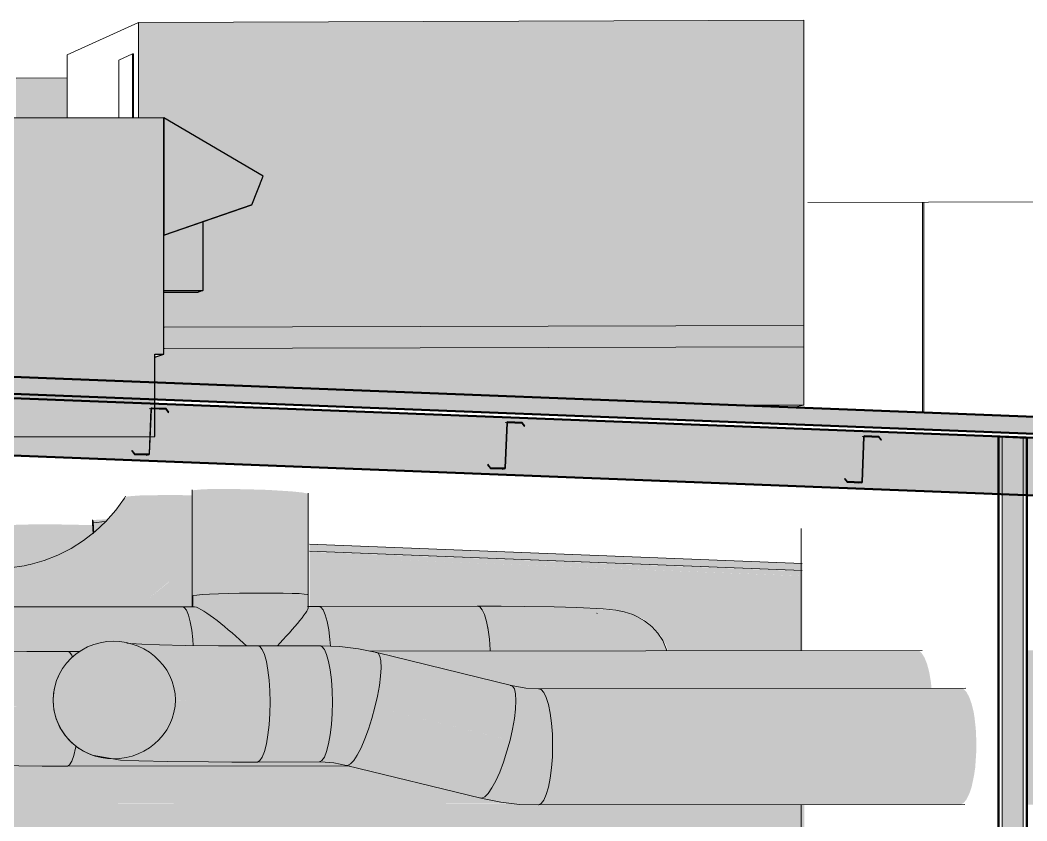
# Model space of a CAD drawing. Header units: inches. Extents: x 27328 to 52026, y -4075 to 4147.
# Drawn here: x 49625.7209 to 49625.8321, y 60.0234 to 60.1118 of the extents above; entities that cross this region are included whole.
import ezdxf

# ---------------------------------------------------------------- set-up
doc = ezdxf.new("R2010")
doc.units = ezdxf.units.IN
doc.header["$MEASUREMENT"] = 0
for name, color, linetype, lineweight in [('A-CLNG', 13, 'Continuous', 9), ('A-ROOF', 132, 'Continuous', 9), ('A-WALL', 113, 'Continuous', 9), ('A-WALL-PATT', 111, 'Continuous', 9), ('I-WALL', 2, 'Continuous', 9), ('L-SITE-WALL', 31, 'Continuous', 9), ('M-EQPM', 50, 'Continuous', 9), ('M-HVAC-DUCT', 70, 'Continuous', 9), ('S-BEAM', 12, 'Continuous', 9)]:
    doc.layers.add(name, color=color, linetype=linetype, lineweight=lineweight)

# ---------------------------------------------------------------- blocks, each defined once
blk = doc.blocks.new('FP_175-mezzanine - perspective')
at = {"layer": 'A-WALL-PATT'}
for p, q in [((23036.18493, 60.09168), (23036.18493, 60.06859)), ((23036.18506, 60.09168), (23036.18506, 60.06859))]:
    blk.add_line(p, q, dxfattribs=at)

msp = doc.modelspace()

# ---------------------------------------------------------------- hatches: boundary and pattern name
at = {"layer": 'A-CLNG', "lineweight": 13}
msp.add_hatch(color=256, dxfattribs=at).paths.add_polyline_path([(49625.95797, 60.05439), (49625.95797, 60.06078), (49625.6769, 60.07172), (49625.6769, 60.0654), (49625.95381, 60.05456)], flags=0)
at = {"layer": 'A-ROOF', "lineweight": 13}
msp.add_hatch(color=256, dxfattribs=at).paths.add_polyline_path([(49625.99744, 60.05971), (49625.99744, 60.0616), (49625.6769, 60.07406), (49625.6769, 60.07219), (49625.96253, 60.06107)], flags=0)
at = {"layer": 'I-WALL'}
msp.add_hatch(color=256, dxfattribs=at).paths.add_polyline_path([(49625.83171, 59.96092), (49625.83171, 60.06569), (49625.8294, 60.06578), (49625.8294, 59.96093)], flags=0)
at = {"layer": 'M-EQPM'}
for points in [[(49625.73685, 60.07553), (49625.80748, 60.07571), (49625.80748, 60.11179), (49625.73396, 60.11151), (49625.73396, 60.10103), (49625.73685, 60.10104), (49625.74783, 60.09456), (49625.74655, 60.0914), (49625.74114, 60.0895), (49625.74114, 60.08195), (49625.7406, 60.08178), (49625.73685, 60.08176), (49625.73685, 60.0794)], [(49625.73332, 60.10102), (49625.7334, 60.10104), (49625.7334, 60.10805), (49625.73332, 60.10805), (49625.73332, 60.10104)], [(49625.72044, 60.10101), (49625.72612, 60.10103), (49625.72612, 60.1054), (49625.72044, 60.10538), (49625.72044, 60.10107)], [(49625.70034, 60.06571), (49625.73576, 60.06579), (49625.73576, 60.07488), (49625.73678, 60.07488), (49625.73678, 60.10101), (49625.69931, 60.10088), (49625.69931, 60.08589), (49625.69866, 60.08589), (49625.69866, 60.07811), (49625.69931, 60.07811), (49625.69931, 60.07479), (49625.70034, 60.07479), (49625.70034, 60.0709)], [(49625.73678, 60.08805), (49625.74648, 60.09138), (49625.74776, 60.09454), (49625.73678, 60.10101)], [(49625.7368, 60.08193), (49625.74109, 60.08194), (49625.74109, 60.08951), (49625.7368, 60.08803), (49625.7368, 60.0859)], [(49625.80091, 60.06925), (49625.80748, 60.06927), (49625.80748, 60.07807), (49625.73685, 60.07789), (49625.73684, 60.0749), (49625.73582, 60.07459), (49625.73582, 60.07178), (49625.79679, 60.06941)]]:
    msp.add_hatch(color=256, dxfattribs=at).paths.add_polyline_path(points, flags=0)
at = {"layer": 'M-HVAC-DUCT'}
for points in [[(49625.71949, 60.04698), (49625.73367, 60.04701), (49625.73507, 60.04791), (49625.73742, 60.04984), (49625.73914, 60.05155), (49625.7399, 60.05248), (49625.73989, 60.05932), (49625.73681, 60.05934), (49625.73408, 60.05929), (49625.73301, 60.05921), (49625.73259, 60.05916), (49625.73177, 60.05795), (49625.73028, 60.05626), (49625.72854, 60.05475), (49625.72669, 60.05352), (49625.72466, 60.05253), (49625.72251, 60.0518), (49625.72029, 60.05136), (49625.71803, 60.05121), (49625.71832, 60.05114), (49625.7186, 60.05082), (49625.71889, 60.05012), (49625.7191, 60.04943), (49625.71932, 60.04829), (49625.71948, 60.04701)], [(49625.73117, 60.05727), (49625.73177, 60.05795), (49625.73252, 60.0591), (49625.73245, 60.05906), (49625.73223, 60.0587), (49625.73136, 60.05753)], [(49625.73989, 60.0482), (49625.74002, 60.04825), (49625.74002, 60.05987), (49625.73988, 60.05981), (49625.73989, 60.04969)], [(49625.74002, 60.04825), (49625.741, 60.04835), (49625.74279, 60.04843), (49625.74639, 60.04851), (49625.74765, 60.04851), (49625.74765, 60.05993), (49625.74439, 60.06001), (49625.7422, 60.06001), (49625.741, 60.05997), (49625.74002, 60.05987), (49625.74002, 60.04969)], [(49625.75273, 60.04832), (49625.75273, 60.05944), (49625.75263, 60.05951), (49625.75207, 60.05962), (49625.75093, 60.05974), (49625.74838, 60.0599), (49625.74765, 60.05993), (49625.74765, 60.04851), (49625.75097, 60.04847), (49625.75229, 60.04841), (49625.75273, 60.04832)], [(49625.71465, 60.05122), (49625.71841, 60.05124), (49625.72053, 60.05141), (49625.72271, 60.05186), (49625.7249, 60.05262), (49625.72678, 60.05354), (49625.72884, 60.05495), (49625.72897, 60.05506), (49625.72891, 60.05601), (49625.7262, 60.05608), (49625.72326, 60.05611), (49625.7207, 60.05607), (49625.71971, 60.056), (49625.71933, 60.05595), (49625.71856, 60.05481), (49625.71715, 60.05321), (49625.71554, 60.05181), (49625.71466, 60.05123)], [(49625.7289, 60.05622), (49625.72902, 60.05627), (49625.72902, 60.05656), (49625.7289, 60.05651), (49625.7289, 60.05627)], [(49625.72895, 60.05506), (49625.72908, 60.05516), (49625.72902, 60.05627), (49625.7289, 60.05622), (49625.72895, 60.05523)], [(49625.72902, 60.05627), (49625.72936, 60.05632), (49625.73049, 60.05644), (49625.73068, 60.05668), (49625.72925, 60.0566), (49625.72902, 60.05656), (49625.72902, 60.05627)], [(49625.72908, 60.05516), (49625.73046, 60.05641), (49625.72925, 60.05631), (49625.72902, 60.05627), (49625.72907, 60.05523)], [(49625.73366, 60.047), (49625.7399, 60.04701), (49625.73989, 60.05247), (49625.73914, 60.05155), (49625.7372, 60.04962), (49625.73507, 60.04791), (49625.73367, 60.04701)], [(49625.74001, 60.047), (49625.74002, 60.04704), (49625.74001, 60.04825), (49625.73989, 60.0482), (49625.73989, 60.047), (49625.73993, 60.047)], [(49625.74717, 60.04269), (49625.74765, 60.0427), (49625.74765, 60.04851), (49625.74391, 60.04846), (49625.74099, 60.04835), (49625.74002, 60.04825), (49625.74005, 60.04701), (49625.74029, 60.04697), (49625.7404, 60.04693), (49625.74087, 60.0467), (49625.74152, 60.04629), (49625.74265, 60.04547), (49625.74392, 60.04443), (49625.74557, 60.04298), (49625.74589, 60.04269), (49625.7471, 60.04269)], [(49625.74765, 60.04269), (49625.74931, 60.0427), (49625.75064, 60.04412), (49625.75181, 60.04548), (49625.75243, 60.04631), (49625.75267, 60.04672), (49625.75273, 60.04697), (49625.75273, 60.04832), (49625.75262, 60.04837), (49625.75226, 60.04841), (49625.75093, 60.04847), (49625.74879, 60.04851), (49625.74765, 60.04851), (49625.74765, 60.0427)], [(49625.70382, 60.04095), (49625.70593, 60.04096), (49625.70661, 60.0415), (49625.70842, 60.04235), (49625.7095, 60.04262), (49625.712, 60.04307), (49625.71302, 60.04317), (49625.71431, 60.04305), (49625.71552, 60.04268), (49625.71662, 60.04214), (49625.72041, 60.04208), (49625.72614, 60.04205), (49625.72751, 60.04205), (49625.72797, 60.04233), (49625.72859, 60.04264), (49625.72924, 60.04288), (49625.72991, 60.04305), (49625.7306, 60.04316), (49625.73133, 60.0432), (49625.73199, 60.04316), (49625.73374, 60.04291), (49625.73658, 60.0428), (49625.74001, 60.04273), (49625.73997, 60.04337), (49625.73985, 60.04443), (49625.73966, 60.04544), (49625.73949, 60.04609), (49625.73926, 60.04662), (49625.73902, 60.04693), (49625.73876, 60.04701), (49625.7027, 60.04695), (49625.70292, 60.04688), (49625.70313, 60.04657), (49625.70332, 60.04604), (49625.70349, 60.0453), (49625.70363, 60.04438), (49625.70373, 60.04332), (49625.7038, 60.04217), (49625.70381, 60.04119)], [(49625.75953, 60.0421), (49625.77283, 60.04215), (49625.77279, 60.04271), (49625.77274, 60.04341), (49625.77261, 60.04448), (49625.77241, 60.04544), (49625.7722, 60.04614), (49625.77194, 60.04667), (49625.77167, 60.04698), (49625.77138, 60.04705), (49625.75386, 60.04702), (49625.75411, 60.04695), (49625.75437, 60.04665), (49625.75461, 60.04611), (49625.75482, 60.04537), (49625.755, 60.04445), (49625.75512, 60.04339), (49625.75521, 60.04265), (49625.75611, 60.04262), (49625.75828, 60.04235), (49625.75929, 60.04215)], [(49625.77283, 60.04212), (49625.79232, 60.04215), (49625.79211, 60.04277), (49625.79154, 60.0438), (49625.79065, 60.04486), (49625.78972, 60.04557), (49625.78861, 60.04611), (49625.78789, 60.04637), (49625.78739, 60.04649), (49625.78443, 60.04679), (49625.78261, 60.04689), (49625.77936, 60.04699), (49625.77499, 60.04704), (49625.77138, 60.04705), (49625.77167, 60.04698), (49625.77194, 60.04667), (49625.7722, 60.04613), (49625.77242, 60.04539), (49625.77261, 60.04447), (49625.77274, 60.04341), (49625.77283, 60.04215)], [(49625.73122, 60.03021), (49625.73192, 60.03024), (49625.73261, 60.03035), (49625.73344, 60.03058), (49625.73394, 60.03076), (49625.73457, 60.03106), (49625.73517, 60.03143), (49625.73572, 60.03185), (49625.73623, 60.03232), (49625.73669, 60.03285), (49625.73709, 60.03342), (49625.73742, 60.03403), (49625.73769, 60.03467), (49625.73788, 60.03533), (49625.738, 60.03601), (49625.73803, 60.03694), (49625.738, 60.0374), (49625.7378, 60.03836), (49625.73769, 60.03875), (49625.73742, 60.03938), (49625.73709, 60.03999), (49625.73669, 60.04056), (49625.73612, 60.04118), (49625.73562, 60.04163), (49625.73517, 60.04198), (49625.73457, 60.04234), (49625.73394, 60.04264), (49625.73328, 60.04288), (49625.73261, 60.04305), (49625.73192, 60.04315), (49625.73122, 60.04319), (49625.73048, 60.04315), (49625.72974, 60.04303), (49625.72903, 60.04283), (49625.72834, 60.04256), (49625.72769, 60.04221), (49625.72689, 60.04163), (49625.7264, 60.04118), (49625.72601, 60.04077), (49625.72558, 60.04017), (49625.72521, 60.03953), (49625.72492, 60.03885), (49625.72471, 60.03815), (49625.72458, 60.03742), (49625.72454, 60.03669), (49625.72458, 60.036), (49625.72471, 60.03524), (49625.72487, 60.03466), (49625.72512, 60.03403), (49625.72545, 60.03342), (49625.72596, 60.03269), (49625.72627, 60.03232), (49625.72689, 60.03175), (49625.72731, 60.03142), (49625.7279, 60.03105), (49625.72852, 60.03075), (49625.72917, 60.03051), (49625.72984, 60.03034), (49625.73053, 60.03024)], [(49625.74851, 60.03646), (49625.74848, 60.03772), (49625.7484, 60.03892), (49625.74827, 60.04002), (49625.74804, 60.04118), (49625.74788, 60.04173), (49625.74764, 60.04229), (49625.74735, 60.04261), (49625.74712, 60.04268), (49625.74089, 60.04271), (49625.7358, 60.04282), (49625.73312, 60.04294), (49625.73294, 60.04297), (49625.73344, 60.04282), (49625.73394, 60.04264), (49625.73457, 60.04234), (49625.73517, 60.04198), (49625.73572, 60.04156), (49625.73634, 60.04095), (49625.73685, 60.04033), (49625.73709, 60.03999), (49625.73742, 60.03938), (49625.73769, 60.03875), (49625.73792, 60.03788), (49625.738, 60.0374), (49625.73804, 60.03671), (49625.73878, 60.03663), (49625.74026, 60.03656), (49625.74303, 60.03649), (49625.74848, 60.03646)], [(49625.74851, 60.03646), (49625.75539, 60.03647), (49625.75536, 60.03772), (49625.75527, 60.03898), (49625.75515, 60.04002), (49625.75491, 60.04118), (49625.75475, 60.04173), (49625.75451, 60.04229), (49625.75424, 60.04261), (49625.75396, 60.04269), (49625.74712, 60.04268), (49625.74739, 60.0426), (49625.74765, 60.04228), (49625.74789, 60.04172), (49625.7481, 60.04096), (49625.74827, 60.04001), (49625.7484, 60.03891), (49625.74848, 60.03772), (49625.7485, 60.03694)], [(49625.76009, 60.03591), (49625.76037, 60.03713), (49625.76058, 60.03829), (49625.76072, 60.03935), (49625.76077, 60.04027), (49625.76071, 60.04119), (49625.76064, 60.04156), (49625.76045, 60.04187), (49625.7602, 60.04195), (49625.75814, 60.04236), (49625.75606, 60.04261), (49625.75396, 60.04269), (49625.75424, 60.04261), (49625.75451, 60.04229), (49625.75475, 60.04173), (49625.75497, 60.04097), (49625.75515, 60.04002), (49625.75528, 60.03892), (49625.75536, 60.03772), (49625.75539, 60.03647), (49625.75776, 60.03633), (49625.75964, 60.03599)], [(49625.72463, 60.03592), (49625.72461, 60.03601), (49625.72459, 60.03694), (49625.72463, 60.03747), (49625.72475, 60.03816), (49625.72507, 60.03912), (49625.7253, 60.03962), (49625.72574, 60.04035), (49625.72606, 60.04077), (49625.72669, 60.04142), (49625.72656, 60.0417), (49625.72636, 60.04197), (49625.72612, 60.04205), (49625.71946, 60.04208), (49625.71656, 60.04211), (49625.71674, 60.04199), (49625.71769, 60.04119), (49625.71844, 60.04027), (49625.71903, 60.03917), (49625.7194, 60.03795), (49625.71953, 60.03667), (49625.71946, 60.03601), (49625.72257, 60.03594), (49625.72462, 60.03592)], [(49625.77502, 60.03226), (49625.77529, 60.03348), (49625.7755, 60.03465), (49625.77563, 60.03571), (49625.77566, 60.03694), (49625.77564, 60.03738), (49625.77551, 60.03793), (49625.77531, 60.03824), (49625.77492, 60.03835), (49625.76045, 60.04187), (49625.76064, 60.04156), (49625.76075, 60.04102), (49625.76077, 60.04027), (49625.76072, 60.03935), (49625.76058, 60.03829), (49625.76033, 60.03694), (49625.76009, 60.03591), (49625.77491, 60.03229)], [(49625.77973, 60.0317), (49625.77969, 60.03305), (49625.7796, 60.03425), (49625.77944, 60.03535), (49625.77924, 60.03631), (49625.77898, 60.03708), (49625.77876, 60.03754), (49625.77847, 60.03787), (49625.77817, 60.03795), (49625.77659, 60.03804), (49625.77531, 60.03824), (49625.77551, 60.03793), (49625.77564, 60.03738), (49625.77567, 60.03664), (49625.77563, 60.03571), (49625.7755, 60.03465), (49625.77529, 60.03348), (49625.77502, 60.03226), (49625.77735, 60.03184), (49625.7797, 60.0317)], [(49625.72612, 60.02941), (49625.72636, 60.02956), (49625.72664, 60.03007), (49625.72685, 60.03069), (49625.72705, 60.03166), (49625.72681, 60.03185), (49625.72631, 60.03233), (49625.72575, 60.03302), (49625.72546, 60.03347), (49625.72515, 60.03407), (49625.72491, 60.03467), (49625.72473, 60.03533), (49625.72461, 60.03592), (49625.72031, 60.03598), (49625.71946, 60.03601), (49625.7194, 60.03542), (49625.71895, 60.03406), (49625.71833, 60.03296), (49625.71761, 60.0321), (49625.71659, 60.03127), (49625.71549, 60.03069), (49625.71407, 60.03029), (49625.71164, 60.02997), (49625.71022, 60.0298), (49625.71023, 60.02975), (49625.71051, 60.02969), (49625.71191, 60.02959), (49625.71491, 60.0295), (49625.71957, 60.02943), (49625.72476, 60.02941)], [(49625.74712, 60.02985), (49625.74739, 60.03001), (49625.74765, 60.03041), (49625.74789, 60.03103), (49625.7481, 60.03186), (49625.74827, 60.03286), (49625.7484, 60.03399), (49625.74848, 60.03521), (49625.74848, 60.03646), (49625.74303, 60.03649), (49625.73951, 60.03659), (49625.73849, 60.03665), (49625.73804, 60.03671), (49625.738, 60.03601), (49625.7378, 60.03505), (49625.73761, 60.03447), (49625.73742, 60.03403), (49625.73709, 60.03342), (49625.73655, 60.03269), (49625.73623, 60.03232), (49625.73558, 60.03174), (49625.73516, 60.03142), (49625.73457, 60.03106), (49625.73394, 60.03076), (49625.73322, 60.0305), (49625.73261, 60.03035), (49625.73192, 60.03024), (49625.73126, 60.0302), (49625.73141, 60.03015), (49625.73254, 60.03006), (49625.73498, 60.02997), (49625.73912, 60.02989), (49625.74498, 60.02985), (49625.74655, 60.02985)], [(49625.74712, 60.02985), (49625.75396, 60.02986), (49625.75424, 60.03001), (49625.75451, 60.03041), (49625.75475, 60.03103), (49625.75497, 60.03186), (49625.75515, 60.03286), (49625.75528, 60.03399), (49625.75536, 60.03521), (49625.75539, 60.03647), (49625.74851, 60.03646), (49625.74848, 60.0352), (49625.7484, 60.03398), (49625.74825, 60.03269), (49625.7481, 60.03185), (49625.74789, 60.03102), (49625.74765, 60.0304), (49625.74739, 60.03001)], [(49625.75708, 60.02948), (49625.75739, 60.02964), (49625.75775, 60.03002), (49625.75814, 60.03063), (49625.75856, 60.03143), (49625.75909, 60.03269), (49625.75938, 60.0335), (49625.75976, 60.03468), (49625.76009, 60.03591), (49625.75776, 60.03633), (49625.75539, 60.03647), (49625.75536, 60.03521), (49625.75527, 60.03393), (49625.75512, 60.03269), (49625.75497, 60.03185), (49625.75475, 60.03102), (49625.7545, 60.0304), (49625.75423, 60.03001), (49625.75396, 60.02986), (49625.75553, 60.02977), (49625.75625, 60.02964)], [(49625.77192, 60.02586), (49625.77225, 60.026), (49625.77262, 60.02638), (49625.77303, 60.02699), (49625.77346, 60.02779), (49625.77389, 60.02875), (49625.7743, 60.02985), (49625.77468, 60.03104), (49625.77502, 60.03226), (49625.76009, 60.03591), (49625.75964, 60.0343), (49625.75938, 60.0335), (49625.75898, 60.0324), (49625.75856, 60.03143), (49625.75814, 60.03063), (49625.75767, 60.02994), (49625.75739, 60.02964), (49625.75708, 60.02948), (49625.77056, 60.02619)], [(49625.72612, 60.02941), (49625.7573, 60.02944), (49625.75667, 60.02957), (49625.75531, 60.02978), (49625.75371, 60.02986), (49625.74056, 60.02988), (49625.73546, 60.02996), (49625.73257, 60.03006), (49625.73126, 60.03018), (49625.72979, 60.03036), (49625.72907, 60.03057), (49625.72838, 60.03084), (49625.72773, 60.03119), (49625.72712, 60.03161), (49625.72705, 60.03166), (49625.72694, 60.03107), (49625.72682, 60.03056), (49625.7266, 60.02995), (49625.72636, 60.02956)], [(49625.77817, 60.02511), (49625.77847, 60.02526), (49625.77876, 60.02565), (49625.77903, 60.02627), (49625.77928, 60.02714), (49625.77951, 60.02845), (49625.77961, 60.02922), (49625.7797, 60.03044), (49625.77973, 60.0317), (49625.77709, 60.03189), (49625.77502, 60.03226), (49625.77468, 60.03104), (49625.7743, 60.02985), (49625.77375, 60.02845), (49625.77346, 60.02779), (49625.77303, 60.02699), (49625.77262, 60.02638), (49625.77225, 60.026), (49625.77192, 60.02586), (49625.77398, 60.02544), (49625.77607, 60.02519), (49625.7771, 60.02515)], [(49625.73053, 60.03024), (49625.72984, 60.03034), (49625.72981, 60.03033)]]:
    msp.add_hatch(color=256, dxfattribs=at).paths.add_polyline_path(points, flags=0)
h = msp.add_hatch(color=256, dxfattribs=at)
h.paths.add_polyline_path([(49625.75517, 60.04265), (49625.75512, 60.04339), (49625.755, 60.04445), (49625.7548, 60.04544), (49625.7546, 60.04614), (49625.75435, 60.04667), (49625.75411, 60.04695), (49625.75385, 60.04703), (49625.75273, 60.04699), (49625.75273, 60.04686), (49625.75257, 60.04653), (49625.75225, 60.04606), (49625.75154, 60.04516), (49625.75064, 60.04412), (49625.74931, 60.04269), (49625.75481, 60.04267), (49625.75509, 60.04266)], flags=0)
h.paths.add_polyline_path([(49625.74589, 60.04269), (49625.7443, 60.04411), (49625.74279, 60.04535), (49625.74181, 60.04609), (49625.741, 60.04662), (49625.7406, 60.04685), (49625.74016, 60.047), (49625.73876, 60.04701), (49625.73902, 60.04693), (49625.73928, 60.04657), (49625.73949, 60.04609), (49625.73969, 60.0453), (49625.73985, 60.04438), (49625.74006, 60.04273), (49625.74522, 60.04269), (49625.74559, 60.04269)], flags=0)
h = msp.add_hatch(color=256, dxfattribs=at)
h.paths.add_polyline_path([(49625.77819, 60.03795), (49625.8216, 60.03801), (49625.82153, 60.0387), (49625.82135, 60.03975), (49625.82112, 60.04065), (49625.82084, 60.04136), (49625.82053, 60.04186), (49625.82028, 60.0421), (49625.81994, 60.04218), (49625.75968, 60.04206), (49625.76078, 60.04181), (49625.77562, 60.03823), (49625.77681, 60.03803), (49625.77788, 60.03797)], flags=0)
h.paths.add_polyline_path([(49625.83218, 60.03802), (49625.84958, 60.03806), (49625.84954, 60.03849), (49625.84937, 60.03957), (49625.84913, 60.04051), (49625.84884, 60.04127), (49625.84851, 60.04182), (49625.84815, 60.04214), (49625.84778, 60.04222), (49625.83219, 60.0422), (49625.83218, 60.03806)], flags=0)
h.paths.add_polyline_path([(49625.72669, 60.04142), (49625.72737, 60.04197), (49625.72749, 60.04205), (49625.72612, 60.04205), (49625.72636, 60.04197), (49625.7266, 60.04165)], flags=0)
h = msp.add_hatch(color=256, dxfattribs=at)
h.paths.add_polyline_path([(49625.77973, 60.0317), (49625.82657, 60.03175), (49625.82649, 60.03354), (49625.82636, 60.0347), (49625.82627, 60.03531), (49625.82604, 60.03626), (49625.82576, 60.03704), (49625.82545, 60.0376), (49625.82511, 60.03793), (49625.82476, 60.03801), (49625.77817, 60.03795), (49625.77851, 60.03783), (49625.77876, 60.03754), (49625.77904, 60.03694), (49625.77928, 60.03616), (49625.77946, 60.03525), (49625.77961, 60.03415), (49625.7797, 60.03269)], flags=0)
h.paths.add_polyline_path([(49625.83214, 60.03175), (49625.86433, 60.03179), (49625.86429, 60.03305), (49625.86417, 60.03425), (49625.86398, 60.03535), (49625.86373, 60.03631), (49625.86343, 60.03708), (49625.86308, 60.03764), (49625.8627, 60.03797), (49625.86221, 60.03806), (49625.83215, 60.03802), (49625.83214, 60.03223)], flags=0)
h = msp.add_hatch(color=256, dxfattribs=at)
h.paths.add_polyline_path([(49625.77817, 60.02511), (49625.82476, 60.02515), (49625.82511, 60.0253), (49625.82545, 60.02569), (49625.82576, 60.02631), (49625.82604, 60.02713), (49625.82631, 60.02845), (49625.82643, 60.02926), (49625.82655, 60.03105), (49625.82657, 60.03175), (49625.77973, 60.0317), (49625.7797, 60.03044), (49625.77961, 60.02922), (49625.77946, 60.02809), (49625.77927, 60.02709), (49625.77903, 60.02627), (49625.77876, 60.02565), (49625.77847, 60.02526)], flags=0)
h.paths.add_polyline_path([(49625.83215, 60.02515), (49625.86231, 60.02518), (49625.8627, 60.02533), (49625.86308, 60.02572), (49625.86343, 60.02634), (49625.86373, 60.02717), (49625.86403, 60.02845), (49625.86417, 60.0293), (49625.86429, 60.03052), (49625.86433, 60.03179), (49625.83214, 60.03175), (49625.83215, 60.02525)], flags=0)
h = msp.add_hatch(color=256, dxfattribs=at)
h.paths.add_polyline_path([(49625.64932, 60.0252), (49625.66955, 60.02522), (49625.66955, 60.03022), (49625.64933, 60.0302), (49625.64932, 60.02616)], flags=0)
h.paths.add_polyline_path([(49625.67722, 60.02522), (49625.77566, 60.02532), (49625.77399, 60.02556), (49625.77172, 60.02604), (49625.75768, 60.02947), (49625.7198, 60.02947), (49625.71417, 60.02956), (49625.71199, 60.02965), (49625.71066, 60.02975), (49625.70894, 60.02998), (49625.70814, 60.03026), (49625.67722, 60.03022), (49625.67722, 60.02603)], flags=0)
h = msp.add_hatch(color=256, dxfattribs=at)
h.paths.add_polyline_path([(49625.64933, 60.01998), (49625.66955, 60.02), (49625.66955, 60.02522), (49625.64932, 60.0252), (49625.64933, 60.02009)], flags=0)
h.paths.add_polyline_path([(49625.67722, 60.02), (49625.80755, 60.0201), (49625.80754, 60.02516), (49625.77829, 60.02515), (49625.77638, 60.02524), (49625.77578, 60.02531), (49625.67722, 60.02522), (49625.67722, 60.02009)], flags=0)
at = {"layer": 'S-BEAM'}
h = msp.add_hatch(color=256, dxfattribs=at)
h.paths.add_polyline_path([(49625.73507, 60.06377), (49625.73516, 60.0638), (49625.73508, 60.06384), (49625.73356, 60.0639), (49625.73328, 60.06426), (49625.73322, 60.06421), (49625.73352, 60.06383)], flags=0)
h.paths.add_polyline_path([(49625.73516, 60.0638), (49625.7352, 60.06388), (49625.73511, 60.06385)], flags=0)
h.paths.add_polyline_path([(49625.73537, 60.06892), (49625.73546, 60.06888), (49625.73698, 60.06882), (49625.73725, 60.06846), (49625.73731, 60.06851), (49625.73701, 60.06889), (49625.73546, 60.06895)], flags=0)
h.paths.add_polyline_path([(49625.73533, 60.06883), (49625.73542, 60.06887), (49625.73537, 60.06892)], flags=0)
h.paths.add_polyline_path([(49625.7352, 60.06388), (49625.73541, 60.06883), (49625.73533, 60.06883), (49625.73513, 60.06389)], flags=0)
h = msp.add_hatch(color=256, dxfattribs=at)
h.paths.add_polyline_path([(49625.7744, 60.06223), (49625.77449, 60.06226), (49625.7744, 60.0623), (49625.77288, 60.06236), (49625.7726, 60.06272), (49625.77254, 60.06268), (49625.77285, 60.06229)], flags=0)
h.paths.add_polyline_path([(49625.77449, 60.06226), (49625.77453, 60.06235), (49625.77444, 60.06231)], flags=0)
h.paths.add_polyline_path([(49625.7747, 60.06739), (49625.77479, 60.06735), (49625.77631, 60.06729), (49625.77659, 60.06693), (49625.77665, 60.06697), (49625.77635, 60.06736), (49625.77479, 60.06742)], flags=0)
h.paths.add_polyline_path([(49625.77466, 60.0673), (49625.77475, 60.06733), (49625.7747, 60.06739)], flags=0)
h.paths.add_polyline_path([(49625.77453, 60.06235), (49625.77474, 60.0673), (49625.77466, 60.0673), (49625.77446, 60.06235)], flags=0)
h = msp.add_hatch(color=256, dxfattribs=at)
h.paths.add_polyline_path([(49625.81383, 60.06069), (49625.81392, 60.06072), (49625.81384, 60.06076), (49625.81231, 60.06082), (49625.81203, 60.06118), (49625.81197, 60.06113), (49625.81228, 60.06075)], flags=0)
h.paths.add_polyline_path([(49625.81392, 60.06072), (49625.81396, 60.0608), (49625.81387, 60.06077)], flags=0)
h.paths.add_polyline_path([(49625.81414, 60.06585), (49625.81422, 60.06581), (49625.81575, 60.06575), (49625.81603, 60.06539), (49625.81609, 60.06544), (49625.81579, 60.06582), (49625.81423, 60.06588)], flags=0)
h.paths.add_polyline_path([(49625.8141, 60.06577), (49625.81419, 60.0658), (49625.81414, 60.06585)], flags=0)
h.paths.add_polyline_path([(49625.81396, 60.0608), (49625.81417, 60.06576), (49625.8141, 60.06577), (49625.81389, 60.06081)], flags=0)
h = msp.add_hatch(color=256, dxfattribs=at)
h.paths.add_polyline_path([(49625.80732, 60.051), (49625.80732, 60.05178), (49625.75288, 60.05393), (49625.75289, 60.05315), (49625.80726, 60.051)], flags=0)
h.paths.add_polyline_path([(49625.71828, 60.05451), (49625.71884, 60.05527), (49625.69883, 60.05606), (49625.69883, 60.05528), (49625.71826, 60.05451)], flags=0)
h.paths.add_polyline_path([(49625.68653, 60.05576), (49625.68653, 60.05655), (49625.67707, 60.05692), (49625.67707, 60.05614), (49625.68653, 60.05576)], flags=0)
h = msp.add_hatch(color=256, dxfattribs=at)
h.paths.add_polyline_path([(49625.80732, 60.0504), (49625.80732, 60.05094), (49625.75289, 60.05308), (49625.75289, 60.05255), (49625.80622, 60.05045)], flags=0)
h.paths.add_polyline_path([(49625.71781, 60.05394), (49625.71824, 60.05446), (49625.69883, 60.05522), (49625.69883, 60.05469), (49625.7177, 60.05394)], flags=0)
h.paths.add_polyline_path([(49625.68654, 60.05517), (49625.68653, 60.05571), (49625.67707, 60.05608), (49625.67708, 60.05555), (49625.68654, 60.05517)], flags=0)
h = msp.add_hatch(color=256, dxfattribs=at)
h.paths.add_polyline_path([(49625.79247, 60.04217), (49625.80732, 60.04219), (49625.80732, 60.0504), (49625.75289, 60.05255), (49625.75289, 60.04704), (49625.76205, 60.04706), (49625.77664, 60.04705), (49625.78098, 60.04697), (49625.78362, 60.04687), (49625.78508, 60.04678), (49625.78754, 60.04651), (49625.78825, 60.04631), (49625.78905, 60.04598), (49625.78991, 60.04556), (49625.7908, 60.04487), (49625.79169, 60.04381), (49625.79226, 60.04278), (49625.79247, 60.04217)], flags=0)
h.paths.add_polyline_path([(49625.66352, 60.05114), (49625.66941, 60.05116), (49625.66941, 60.05285), (49625.66362, 60.05116)], flags=0)
h.paths.add_polyline_path([(49625.67708, 60.05116), (49625.68654, 60.05118), (49625.68654, 60.05517), (49625.67708, 60.05555), (49625.67708, 60.05116)], flags=0)
h.paths.add_polyline_path([(49625.69883, 60.0512), (49625.71468, 60.05123), (49625.71569, 60.05193), (49625.71723, 60.05328), (49625.71781, 60.05394), (49625.69883, 60.05467), (49625.69883, 60.05123)], flags=0)

# ---------------------------------------------------------------- linework, layer by layer
at = {"layer": 'A-CLNG', "lineweight": 50}
for p, q in [((49625.95797, 60.06078), (49625.6769, 60.07172)), ((49625.6769, 60.0654), (49625.95797, 60.05439))]:
    msp.add_line(p, q, dxfattribs=at)
at = {"layer": 'A-ROOF', "lineweight": 50}
for p, q in [((49625.99744, 60.0616), (49625.6769, 60.07406)), ((49625.6769, 60.07219), (49625.99744, 60.05971))]:
    msp.add_line(p, q, dxfattribs=at)
at = {"layer": 'A-WALL', "lineweight": 13}
for p, q in [((49625.8294, 59.96093), (49625.8294, 60.06578)), ((49625.83171, 59.96092), (49625.83171, 60.06569))]:
    msp.add_line(p, q, dxfattribs=at)
at = {"layer": 'I-WALL', "lineweight": 50}
for p, q in [((49625.82899, 60.0658), (49625.82899, 59.96093)), ((49625.83212, 60.06567), (49625.82899, 60.0658)), ((49625.83212, 59.96092), (49625.83212, 60.06567))]:
    msp.add_line(p, q, dxfattribs=at)
at = {"layer": 'I-WALL', "lineweight": 13}
for p, q in [((49625.80719, 60.05564), (49625.80719, 60.04217)), ((49625.80719, 60.02514), (49625.80719, 59.98523))]:
    msp.add_line(p, q, dxfattribs=at)
at = {"layer": 'L-SITE-WALL', "lineweight": 13}
msp.add_line((49625.84356, 60.09175), (49625.80794, 60.09164), dxfattribs=at)
at = {"layer": 'M-EQPM'}
for p, q in [((49625.72608, 60.10794), (49625.73396, 60.11151)), ((49625.73396, 60.11151), (49625.80748, 60.11179)), ((49625.73396, 60.11151), (49625.73396, 60.10103)), ((49625.80748, 60.07571), (49625.80748, 60.11179)), ((49625.73332, 60.10805), (49625.73181, 60.10738)), ((49625.73332, 60.10102), (49625.73332, 60.10805)), ((49625.73332, 60.10805), (49625.7334, 60.10805)), ((49625.7334, 60.10805), (49625.7334, 60.10102)), ((49625.72608, 60.10102), (49625.72608, 60.10794)), ((49625.73181, 60.10738), (49625.73181, 60.10102)), ((49625.72044, 60.10538), (49625.72612, 60.1054)), ((49625.73685, 60.07789), (49625.80748, 60.07807)), ((49625.80748, 60.06927), (49625.80748, 60.07807)), ((49625.80748, 60.07571), (49625.73685, 60.07553)), ((49625.80748, 60.06927), (49625.80091, 60.06925)), ((49625.80643, 60.06904), (49625.80748, 60.06927))]:
    msp.add_line(p, q, dxfattribs=at)
at = {"layer": 'M-EQPM', "lineweight": 30}
for p, q in [((49625.73678, 60.10101), (49625.69931, 60.10088)), ((49625.73678, 60.10101), (49625.73678, 60.08805)), ((49625.74776, 60.09454), (49625.73678, 60.10101)), ((49625.73678, 60.07488), (49625.73678, 60.10101)), ((49625.74648, 60.09138), (49625.74776, 60.09454)), ((49625.73678, 60.08805), (49625.74648, 60.09138)), ((49625.74648, 60.09138), (49625.74437, 60.09064)), ((49625.74437, 60.09064), (49625.7368, 60.08803)), ((49625.74109, 60.08953), (49625.74109, 60.08194)), ((49625.7368, 60.08193), (49625.74109, 60.08194)), ((49625.7368, 60.08175), (49625.74055, 60.08176)), ((49625.74109, 60.08194), (49625.74055, 60.08176)), ((49625.73576, 60.06579), (49625.73576, 60.07488)), ((49625.73576, 60.07488), (49625.73678, 60.07488)), ((49625.73576, 60.07458), (49625.73678, 60.07488)), ((49625.70034, 60.06571), (49625.73576, 60.06579))]:
    msp.add_line(p, q, dxfattribs=at)
at = {"layer": 'M-HVAC-DUCT'}
for p, q in [((49625.73988, 60.0482), (49625.73988, 60.05991)), ((49625.75273, 60.05956), (49625.75273, 60.04833)), ((49625.7289, 60.05621), (49625.7289, 60.05661)), ((49625.72902, 60.05627), (49625.7289, 60.05622)), ((49625.7289, 60.05622), (49625.72902, 60.05627)), ((49625.7289, 60.05621), (49625.72894, 60.05505)), ((49625.73988, 60.04699), (49625.73988, 60.0482)), ((49625.74002, 60.04825), (49625.73989, 60.0482)), ((49625.75273, 60.04832), (49625.75273, 60.04693)), ((49625.70274, 60.04696), (49625.73881, 60.04701)), ((49625.73881, 60.04701), (49625.74007, 60.04701)), ((49625.75263, 60.04703), (49625.7539, 60.04703)), ((49625.7539, 60.04703), (49625.77143, 60.04706)), ((49625.77138, 60.04705), (49625.77167, 60.04698)), ((49625.77167, 60.04698), (49625.77194, 60.04667)), ((49625.77194, 60.04667), (49625.7722, 60.04614)), ((49625.7722, 60.04613), (49625.77242, 60.04539)), ((49625.78464, 60.04628), (49625.78463, 60.04627)), ((49625.77242, 60.04539), (49625.77261, 60.04448)), ((49625.77261, 60.04447), (49625.77274, 60.04341)), ((49625.74716, 60.04269), (49625.75401, 60.04269)), ((49625.77274, 60.04341), (49625.77283, 60.04225)), ((49625.72616, 60.04205), (49625.7275, 60.04205)), ((49625.75949, 60.0421), (49625.82055, 60.04218)), ((49625.76032, 60.04194), (49625.77517, 60.03832)), ((49625.77283, 60.04225), (49625.77283, 60.04212)), ((49625.77821, 60.03795), (49625.82539, 60.03801)), ((49625.75731, 60.02944), (49625.72608, 60.02941)), ((49625.72609, 60.02941), (49625.72612, 60.02941)), ((49625.72612, 60.02941), (49625.72609, 60.02941)), ((49625.75392, 60.02986), (49625.74708, 60.02985)), ((49625.74708, 60.02985), (49625.74712, 60.02985)), ((49625.74712, 60.02985), (49625.74708, 60.02985)), ((49625.75396, 60.02986), (49625.75392, 60.02986)), ((49625.75392, 60.02986), (49625.75396, 60.02986)), ((49625.7718, 60.02586), (49625.75697, 60.02949)), ((49625.75697, 60.02949), (49625.75708, 60.02948)), ((49625.75708, 60.02948), (49625.75697, 60.02949)), ((49625.77192, 60.02586), (49625.77174, 60.02589)), ((49625.77174, 60.02589), (49625.77192, 60.02586)), ((49625.82529, 60.02515), (49625.77813, 60.02511)), ((49625.77813, 60.02511), (49625.77817, 60.02511)), ((49625.77817, 60.02511), (49625.77813, 60.02511))]:
    msp.add_line(p, q, dxfattribs=at)
for points in [[(49625.73254, 60.05922, 0), (49625.73241, 60.05898, 0), (49625.73145, 60.05766, 0), (49625.73037, 60.05643, 0), (49625.72919, 60.05532, 0), (49625.7279, 60.05432, 0), (49625.72652, 60.05345, 0), (49625.72507, 60.05271, 0), (49625.72356, 60.05212, 0), (49625.722, 60.05167, 0), (49625.72176, 60.05162, 0)], [(49625.73044, 60.05641, 0), (49625.72992, 60.05638, 0), (49625.72936, 60.05632, 0), (49625.72902, 60.05627, 0)], [(49625.72902, 60.05627, 0), (49625.72936, 60.05632, 0), (49625.72992, 60.05638, 0), (49625.73044, 60.05641, 0)], [(49625.7181, 60.05122, 0), (49625.71973, 60.0513, 0), (49625.72133, 60.05153, 0), (49625.72176, 60.05162, 0)], [(49625.74765, 60.04851, 0), (49625.74639, 60.04851, 0), (49625.74513, 60.04849, 0), (49625.74391, 60.04846, 0), (49625.74279, 60.04843, 0), (49625.74181, 60.04839, 0), (49625.741, 60.04835, 0), (49625.7404, 60.0483, 0), (49625.74002, 60.04825, 0)], [(49625.75273, 60.04832, 0), (49625.75263, 60.04837, 0), (49625.75229, 60.04841, 0), (49625.75171, 60.04845, 0), (49625.75093, 60.04848, 0), (49625.74996, 60.0485, 0), (49625.74885, 60.04851, 0), (49625.74765, 60.04851, 0)], [(49625.74765, 60.04851, 0), (49625.74885, 60.04851, 0), (49625.74996, 60.0485, 0), (49625.75093, 60.04847, 0), (49625.75171, 60.04845, 0), (49625.75229, 60.04841, 0), (49625.75263, 60.04837, 0), (49625.75273, 60.04832, 0)], [(49625.74002, 60.04274, 0), (49625.73997, 60.04337, 0), (49625.73985, 60.04443, 0), (49625.73969, 60.04535, 0), (49625.73949, 60.04609, 0), (49625.73926, 60.04662, 0), (49625.73902, 60.04693, 0), (49625.73876, 60.04701, 0)], [(49625.73876, 60.04701, 0), (49625.73902, 60.04693, 0), (49625.73926, 60.04662, 0), (49625.73949, 60.04609, 0), (49625.73969, 60.04535, 0), (49625.73985, 60.04443, 0), (49625.73997, 60.04337, 0), (49625.74002, 60.04274, 0)], [(49625.74002, 60.04701, 0), (49625.74016, 60.047, 0), (49625.74036, 60.04695, 0), (49625.7406, 60.04685, 0), (49625.74087, 60.0467, 0), (49625.74118, 60.04651, 0), (49625.74152, 60.04629, 0), (49625.74188, 60.04604, 0), (49625.74226, 60.04577, 0), (49625.74265, 60.04547, 0), (49625.74305, 60.04515, 0), (49625.74346, 60.04482, 0), (49625.74388, 60.04447, 0), (49625.7443, 60.04411, 0), (49625.74472, 60.04374, 0), (49625.74514, 60.04337, 0), (49625.74557, 60.04298, 0), (49625.74589, 60.04269, 0)], [(49625.74931, 60.04269, 0), (49625.74959, 60.04299, 0), (49625.74995, 60.04337, 0), (49625.7503, 60.04375, 0), (49625.75064, 60.04412, 0), (49625.75096, 60.04448, 0), (49625.75126, 60.04483, 0), (49625.75154, 60.04516, 0), (49625.75181, 60.04548, 0), (49625.75204, 60.04578, 0), (49625.75225, 60.04606, 0), (49625.75243, 60.04631, 0), (49625.75257, 60.04653, 0), (49625.75267, 60.04672, 0), (49625.75273, 60.04686, 0), (49625.75273, 60.04697, 0)], [(49625.75518, 60.04266, 0), (49625.75512, 60.04339, 0), (49625.755, 60.04445, 0), (49625.75482, 60.04537, 0), (49625.75461, 60.04611, 0), (49625.75437, 60.04665, 0), (49625.75411, 60.04695, 0), (49625.75385, 60.04703, 0)], [(49625.75385, 60.04703, 0), (49625.75411, 60.04695, 0), (49625.75437, 60.04665, 0), (49625.75461, 60.04611, 0), (49625.75482, 60.04537, 0), (49625.755, 60.04445, 0), (49625.75512, 60.04339, 0), (49625.75518, 60.04266, 0)], [(49625.77283, 60.04212, 0), (49625.77283, 60.04225, 0), (49625.77274, 60.04341, 0), (49625.77261, 60.04447, 0), (49625.77242, 60.04539, 0), (49625.7722, 60.04613, 0), (49625.77194, 60.04667, 0), (49625.77167, 60.04698, 0), (49625.77138, 60.04705, 0)], [(49625.79234, 60.04215, 0), (49625.79228, 60.04236, 0), (49625.79189, 60.04326, 0), (49625.79135, 60.04409, 0), (49625.79068, 60.04483, 0), (49625.7899, 60.04545, 0), (49625.78904, 60.04594, 0), (49625.78858, 60.04614, 0), (49625.78811, 60.0463, 0), (49625.78763, 60.04644, 0), (49625.7867, 60.04661, 0), (49625.7853, 60.04676, 0), (49625.78241, 60.04691, 0), (49625.77991, 60.04698, 0), (49625.77666, 60.04703, 0), (49625.77406, 60.04705, 0), (49625.77143, 60.04706, 0)], [(49625.73122, 60.04319, 0), (49625.73048, 60.04315, 0), (49625.72974, 60.04303, 0), (49625.72903, 60.04283, 0), (49625.72834, 60.04256, 0), (49625.72769, 60.04221, 0), (49625.72708, 60.04179, 0), (49625.72651, 60.04131, 0), (49625.72601, 60.04077, 0), (49625.72558, 60.04017, 0), (49625.72521, 60.03953, 0), (49625.72492, 60.03885, 0), (49625.72471, 60.03815, 0), (49625.72458, 60.03742, 0), (49625.72454, 60.03669, 0)], [(49625.73804, 60.03671, 0), (49625.738, 60.0374, 0), (49625.73788, 60.03808, 0), (49625.73769, 60.03875, 0), (49625.73742, 60.03938, 0), (49625.73709, 60.03999, 0), (49625.73669, 60.04056, 0), (49625.73623, 60.04108, 0), (49625.73572, 60.04156, 0), (49625.73517, 60.04198, 0), (49625.73457, 60.04234, 0), (49625.73394, 60.04264, 0), (49625.73328, 60.04288, 0), (49625.73261, 60.04305, 0), (49625.73192, 60.04315, 0), (49625.73122, 60.04319, 0)], [(49625.73273, 60.043, 0), (49625.73267, 60.04299, 0), (49625.73309, 60.04296, 0), (49625.73432, 60.04289, 0), (49625.73629, 60.04281, 0), (49625.73912, 60.04274, 0), (49625.7428, 60.0427, 0), (49625.74716, 60.04269, 0)], [(49625.74851, 60.03646, 0), (49625.74848, 60.03772, 0), (49625.7484, 60.03891, 0), (49625.74827, 60.04001, 0), (49625.7481, 60.04096, 0), (49625.74789, 60.04172, 0), (49625.74765, 60.04228, 0), (49625.74739, 60.0426, 0), (49625.74712, 60.04268, 0)], [(49625.74712, 60.04268, 0), (49625.74739, 60.0426, 0), (49625.74765, 60.04228, 0), (49625.74789, 60.04172, 0), (49625.7481, 60.04096, 0), (49625.74827, 60.04001, 0), (49625.7484, 60.03891, 0), (49625.74848, 60.03772, 0), (49625.74851, 60.03646, 0)], [(49625.75396, 60.04269, 0), (49625.75424, 60.04261, 0), (49625.75451, 60.04229, 0), (49625.75475, 60.04173, 0), (49625.75497, 60.04097, 0), (49625.75515, 60.04002, 0), (49625.75528, 60.03892, 0), (49625.75536, 60.03772, 0), (49625.75539, 60.03647, 0)], [(49625.75539, 60.03647, 0), (49625.75536, 60.03772, 0), (49625.75528, 60.03892, 0), (49625.75515, 60.04002, 0), (49625.75497, 60.04097, 0), (49625.75475, 60.04173, 0), (49625.75451, 60.04229, 0), (49625.75424, 60.04261, 0), (49625.75396, 60.04269, 0)], [(49625.76032, 60.04194, 0), (49625.75829, 60.04235, 0), (49625.75623, 60.0426, 0), (49625.75417, 60.04269, 0), (49625.75401, 60.04269, 0)], [(49625.72616, 60.04205, 0), (49625.72162, 60.04206, 0), (49625.71774, 60.04211, 0), (49625.7165, 60.04215, 0)], [(49625.72669, 60.04145, 0), (49625.7266, 60.04165, 0), (49625.72636, 60.04197, 0), (49625.72612, 60.04205, 0)], [(49625.72612, 60.04205, 0), (49625.72636, 60.04197, 0), (49625.7266, 60.04165, 0), (49625.72669, 60.04145, 0)], [(49625.76009, 60.03591, 0), (49625.76037, 60.03713, 0), (49625.76058, 60.03829, 0), (49625.76072, 60.03935, 0), (49625.76077, 60.04027, 0), (49625.76075, 60.04102, 0), (49625.76064, 60.04156, 0), (49625.76045, 60.04187, 0), (49625.7602, 60.04195, 0)], [(49625.7602, 60.04195, 0), (49625.76045, 60.04187, 0), (49625.76064, 60.04156, 0), (49625.76075, 60.04102, 0), (49625.76077, 60.04027, 0), (49625.76072, 60.03935, 0), (49625.76058, 60.03829, 0), (49625.76037, 60.03713, 0), (49625.76009, 60.03591, 0)], [(49625.72535, 60.03981, 0), (49625.72492, 60.03886, 0), (49625.72464, 60.03786, 0), (49625.72453, 60.03683, 0), (49625.72453, 60.03667, 0)], [(49625.77504, 60.03832, 0), (49625.77531, 60.03824, 0), (49625.77551, 60.03793, 0), (49625.77564, 60.03738, 0), (49625.77567, 60.03664, 0), (49625.77563, 60.03571, 0), (49625.7755, 60.03465, 0), (49625.77529, 60.03348, 0), (49625.77502, 60.03226, 0)], [(49625.77502, 60.03226, 0), (49625.77529, 60.03348, 0), (49625.7755, 60.03465, 0), (49625.77563, 60.03571, 0), (49625.77567, 60.03664, 0), (49625.77564, 60.03738, 0), (49625.77551, 60.03793, 0), (49625.77531, 60.03824, 0), (49625.77504, 60.03832, 0)], [(49625.77821, 60.03795, 0), (49625.77678, 60.03803, 0), (49625.77536, 60.03827, 0), (49625.77517, 60.03832, 0)], [(49625.77973, 60.0317, 0), (49625.7797, 60.03295, 0), (49625.77961, 60.03415, 0), (49625.77946, 60.03525, 0), (49625.77927, 60.03621, 0), (49625.77903, 60.03698, 0), (49625.77876, 60.03754, 0), (49625.77847, 60.03787, 0), (49625.77817, 60.03795, 0)], [(49625.77817, 60.03795, 0), (49625.77847, 60.03787, 0), (49625.77876, 60.03754, 0), (49625.77903, 60.03698, 0), (49625.77927, 60.03621, 0), (49625.77946, 60.03525, 0), (49625.77961, 60.03415, 0), (49625.7797, 60.03295, 0), (49625.77973, 60.0317, 0)], [(49625.72608, 60.02941, 0), (49625.72331, 60.02941, 0), (49625.72073, 60.02942, 0), (49625.71623, 60.02947, 0), (49625.71301, 60.02954, 0), (49625.711, 60.02963, 0), (49625.70789, 60.03015, 0), (49625.70738, 60.03036, 0), (49625.70645, 60.03089, 0), (49625.70563, 60.03154, 0), (49625.70494, 60.0323, 0), (49625.70438, 60.03316, 0), (49625.70397, 60.03409, 0), (49625.70372, 60.03508, 0), (49625.70363, 60.03609, 0), (49625.70363, 60.03613, 0)], [(49625.74708, 60.02985, 0), (49625.74429, 60.02985, 0), (49625.74169, 60.02986, 0), (49625.73719, 60.02991, 0), (49625.73399, 60.02999, 0), (49625.73199, 60.03007, 0), (49625.72884, 60.03061, 0), (49625.72833, 60.03082, 0), (49625.72737, 60.03136, 0), (49625.72655, 60.03202, 0), (49625.72585, 60.0328, 0), (49625.72528, 60.03367, 0), (49625.72487, 60.03462, 0), (49625.72461, 60.03562, 0), (49625.72453, 60.03665, 0), (49625.72453, 60.03667, 0)], [(49625.72454, 60.03669, 0), (49625.72458, 60.036, 0), (49625.72469, 60.03533, 0), (49625.72487, 60.03466, 0), (49625.72512, 60.03403, 0), (49625.72545, 60.03342, 0), (49625.72583, 60.03285, 0), (49625.72627, 60.03232, 0), (49625.72677, 60.03184, 0), (49625.72731, 60.03142, 0), (49625.7279, 60.03105, 0), (49625.72852, 60.03075, 0), (49625.72917, 60.03051, 0), (49625.72984, 60.03034, 0), (49625.73053, 60.03024, 0), (49625.73122, 60.03021, 0)], [(49625.73122, 60.03021, 0), (49625.73192, 60.03024, 0), (49625.73261, 60.03035, 0), (49625.73328, 60.03052, 0), (49625.73394, 60.03076, 0), (49625.73457, 60.03106, 0), (49625.73517, 60.03143, 0), (49625.73572, 60.03185, 0), (49625.73623, 60.03232, 0), (49625.73669, 60.03285, 0), (49625.73709, 60.03342, 0), (49625.73742, 60.03403, 0), (49625.73769, 60.03467, 0), (49625.73788, 60.03533, 0), (49625.738, 60.03601, 0), (49625.73804, 60.03671, 0)], [(49625.74712, 60.02985, 0), (49625.74739, 60.03001, 0), (49625.74765, 60.0304, 0), (49625.74789, 60.03102, 0), (49625.7481, 60.03185, 0), (49625.74827, 60.03285, 0), (49625.7484, 60.03398, 0), (49625.74848, 60.0352, 0), (49625.74851, 60.03646, 0)], [(49625.74851, 60.03646, 0), (49625.74848, 60.0352, 0), (49625.7484, 60.03398, 0), (49625.74827, 60.03285, 0), (49625.7481, 60.03185, 0), (49625.74789, 60.03102, 0), (49625.74765, 60.0304, 0), (49625.74739, 60.03001, 0), (49625.74712, 60.02985, 0)], [(49625.75539, 60.03647, 0), (49625.75536, 60.03521, 0), (49625.75528, 60.03399, 0), (49625.75515, 60.03286, 0), (49625.75497, 60.03186, 0), (49625.75475, 60.03103, 0), (49625.75451, 60.03041, 0), (49625.75424, 60.03001, 0), (49625.75396, 60.02986, 0)], [(49625.75396, 60.02986, 0), (49625.75424, 60.03001, 0), (49625.75451, 60.03041, 0), (49625.75475, 60.03103, 0), (49625.75497, 60.03186, 0), (49625.75515, 60.03286, 0), (49625.75528, 60.03399, 0), (49625.75536, 60.03521, 0), (49625.75539, 60.03647, 0)], [(49625.75708, 60.02948, 0), (49625.75739, 60.02964, 0), (49625.75775, 60.03002, 0), (49625.75814, 60.03063, 0), (49625.75856, 60.03143, 0), (49625.75898, 60.0324, 0), (49625.75938, 60.0335, 0), (49625.75976, 60.03468, 0), (49625.76009, 60.03591, 0)], [(49625.76009, 60.03591, 0), (49625.75976, 60.03468, 0), (49625.75938, 60.0335, 0), (49625.75898, 60.0324, 0), (49625.75856, 60.03143, 0), (49625.75814, 60.03063, 0), (49625.75775, 60.03002, 0), (49625.75739, 60.02964, 0), (49625.75708, 60.02948, 0)], [(49625.72612, 60.02941, 0), (49625.72636, 60.02956, 0), (49625.7266, 60.02995, 0), (49625.72682, 60.03056, 0), (49625.72701, 60.03138, 0), (49625.72706, 60.03164, 0)], [(49625.72706, 60.03164, 0), (49625.72701, 60.03138, 0), (49625.72682, 60.03056, 0), (49625.7266, 60.02995, 0), (49625.72636, 60.02956, 0), (49625.72612, 60.02941, 0)], [(49625.77502, 60.03226, 0), (49625.77468, 60.03104, 0), (49625.7743, 60.02985, 0), (49625.77389, 60.02875, 0), (49625.77346, 60.02779, 0), (49625.77303, 60.02699, 0), (49625.77262, 60.02638, 0), (49625.77225, 60.026, 0), (49625.77192, 60.02586, 0)], [(49625.77192, 60.02586, 0), (49625.77225, 60.026, 0), (49625.77262, 60.02638, 0), (49625.77303, 60.02699, 0), (49625.77346, 60.02779, 0), (49625.77389, 60.02875, 0), (49625.7743, 60.02985, 0), (49625.77468, 60.03104, 0), (49625.77502, 60.03226, 0)], [(49625.77817, 60.02511, 0), (49625.77847, 60.02526, 0), (49625.77876, 60.02565, 0), (49625.77903, 60.02627, 0), (49625.77927, 60.02709, 0), (49625.77946, 60.02809, 0), (49625.77961, 60.02922, 0), (49625.7797, 60.03044, 0), (49625.77973, 60.0317, 0)], [(49625.77973, 60.0317, 0), (49625.7797, 60.03044, 0), (49625.77961, 60.02922, 0), (49625.77946, 60.02809, 0), (49625.77927, 60.02709, 0), (49625.77903, 60.02627, 0), (49625.77876, 60.02565, 0), (49625.77847, 60.02526, 0), (49625.77817, 60.02511, 0)], [(49625.75697, 60.02949, 0), (49625.75555, 60.02975, 0), (49625.75412, 60.02986, 0), (49625.75392, 60.02986, 0)], [(49625.77813, 60.02511, 0), (49625.77606, 60.02518, 0), (49625.774, 60.02542, 0), (49625.77197, 60.02582, 0), (49625.7718, 60.02586, 0)]]:
    msp.add_polyline3d(points, dxfattribs=at)
at = {"layer": 'S-BEAM', "lineweight": 30}
for p, q in [((49625.73533, 60.06883), (49625.73513, 60.06389)), ((49625.7352, 60.06388), (49625.73541, 60.06883)), ((49625.73701, 60.06889), (49625.73546, 60.06895)), ((49625.73546, 60.06888), (49625.73698, 60.06882)), ((49625.73698, 60.06882), (49625.73725, 60.06846)), ((49625.73731, 60.06851), (49625.73701, 60.06889)), ((49625.73725, 60.06846), (49625.73731, 60.06851)), ((49625.77466, 60.0673), (49625.77446, 60.06235)), ((49625.77453, 60.06235), (49625.77474, 60.0673)), ((49625.77635, 60.06736), (49625.77479, 60.06742)), ((49625.77479, 60.06735), (49625.77631, 60.06729)), ((49625.77631, 60.06729), (49625.77659, 60.06693)), ((49625.77665, 60.06697), (49625.77635, 60.06736)), ((49625.77659, 60.06693), (49625.77665, 60.06697)), ((49625.8141, 60.06577), (49625.81389, 60.06081)), ((49625.81396, 60.0608), (49625.81417, 60.06576)), ((49625.81422, 60.06581), (49625.81575, 60.06575)), ((49625.81579, 60.06582), (49625.81423, 60.06588)), ((49625.81609, 60.06544), (49625.81579, 60.06582)), ((49625.81575, 60.06575), (49625.81603, 60.06539)), ((49625.81603, 60.06539), (49625.81609, 60.06544)), ((49625.73328, 60.06426), (49625.73322, 60.06421)), ((49625.73322, 60.06421), (49625.73352, 60.06383)), ((49625.73356, 60.0639), (49625.73328, 60.06426)), ((49625.73352, 60.06383), (49625.73507, 60.06377)), ((49625.73508, 60.06384), (49625.73356, 60.0639)), ((49625.73509, 60.06384), (49625.73508, 60.06384)), ((49625.73513, 60.06389), (49625.73511, 60.06385)), ((49625.7726, 60.06272), (49625.77254, 60.06268)), ((49625.77254, 60.06268), (49625.77285, 60.06229)), ((49625.77288, 60.06236), (49625.7726, 60.06272)), ((49625.77285, 60.06229), (49625.7744, 60.06223)), ((49625.7744, 60.0623), (49625.77288, 60.06236)), ((49625.77442, 60.0623), (49625.7744, 60.0623)), ((49625.77446, 60.06235), (49625.77444, 60.06231)), ((49625.81203, 60.06118), (49625.81197, 60.06113)), ((49625.81197, 60.06113), (49625.81228, 60.06075)), ((49625.81231, 60.06082), (49625.81203, 60.06118)), ((49625.81228, 60.06075), (49625.81383, 60.06069)), ((49625.81384, 60.06076), (49625.81231, 60.06082)), ((49625.81385, 60.06076), (49625.81384, 60.06076)), ((49625.81389, 60.06081), (49625.81387, 60.06077))]:
    msp.add_line(p, q, dxfattribs=at)
at = {"layer": 'S-BEAM'}
for p, q in [((49625.73515, 60.06887), (49625.73542, 60.06895)), ((49625.77448, 60.06735), (49625.77476, 60.06741)), ((49625.81392, 60.06582), (49625.8142, 60.06588)), ((49625.7351, 60.06377), (49625.73483, 60.0637)), ((49625.77443, 60.06223), (49625.77415, 60.06217)), ((49625.81386, 60.06069), (49625.81358, 60.06064)), ((49625.80732, 60.05178), (49625.75288, 60.05393)), ((49625.80732, 60.051), (49625.75288, 60.05315))]:
    msp.add_line(p, q, dxfattribs=at)
at = {"layer": 'S-BEAM', "lineweight": 30}
for points in [[(49625.73546, 60.06895, 0), (49625.73537, 60.06892, 0), (49625.73533, 60.06883, 0)], [(49625.73541, 60.06883, 0), (49625.73542, 60.06887, 0), (49625.73546, 60.06888, 0)], [(49625.77479, 60.06742, 0), (49625.7747, 60.06739, 0), (49625.77466, 60.0673, 0)], [(49625.77474, 60.0673, 0), (49625.77475, 60.06733, 0), (49625.77479, 60.06735, 0)], [(49625.81423, 60.06588, 0), (49625.81414, 60.06585, 0), (49625.8141, 60.06577, 0)], [(49625.81417, 60.06576, 0), (49625.81419, 60.0658, 0), (49625.81422, 60.06581, 0)], [(49625.73507, 60.06377, 0), (49625.73516, 60.0638, 0), (49625.7352, 60.06388, 0)], [(49625.7744, 60.06223, 0), (49625.77449, 60.06226, 0), (49625.77453, 60.06235, 0)], [(49625.81383, 60.06069, 0), (49625.81392, 60.06072, 0), (49625.81396, 60.0608, 0)]]:
    msp.add_polyline3d(points, dxfattribs=at)

# ---------------------------------------------------------------- block references
at = {"layer": 'L-SITE-WALL'}
msp.add_blockref('FP_175-mezzanine - perspective', (26589.63568, 0), dxfattribs=at)

doc.saveas('drawing.dxf')
